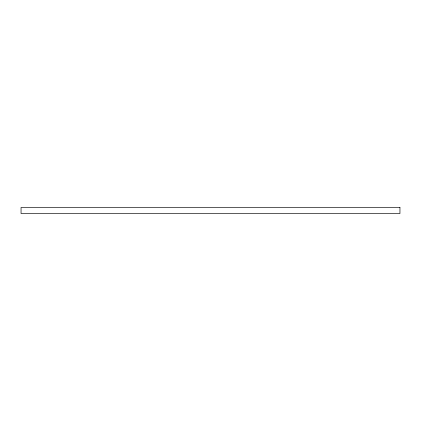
<?xml version="1.0" encoding="UTF-8"?>
<svg xmlns="http://www.w3.org/2000/svg" width="421" height="421" viewBox="0 0 421 421"><rect width="100%" height="100%" fill="white"/><g stroke="black" fill="none" stroke-linecap="round" stroke-linejoin="round"><path stroke-width="0.63" d="M399.95 207.469L21.05 207.469L21.05 213.531L399.95 213.531L399.95 207.469"/></g></svg>
